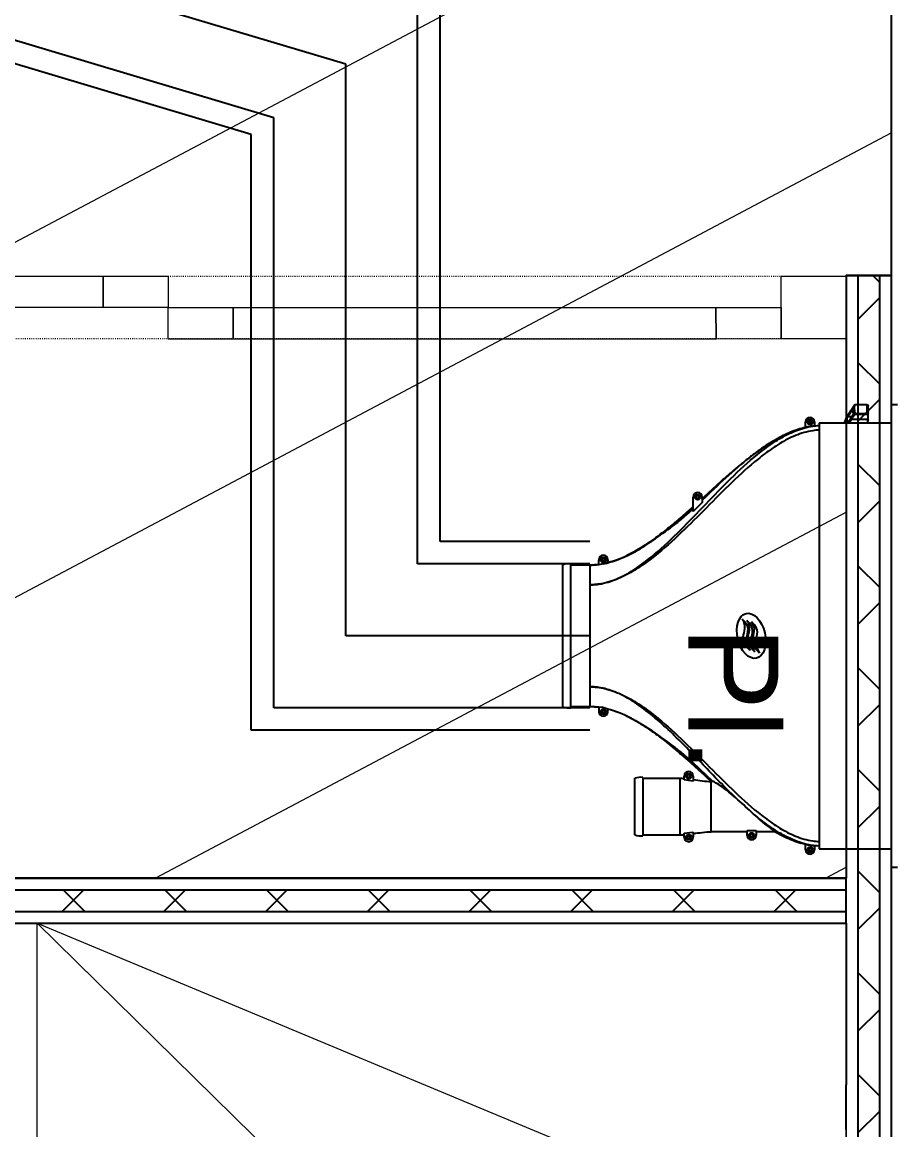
# Model space of a CAD drawing. Header units: millimetres. Extents: x 522027 to 600964, y -380282 to -298602.
# Drawn here: x 577992 to 578961, y -347529 to -346297 of the extents above; entities that cross this region are included whole.
import ezdxf

# ---------------------------------------------------------------- set-up
doc = ezdxf.new("R2010")
doc.units = ezdxf.units.MM
doc.linetypes.add('Style de ligne -5', pattern=[0.20828, 0.069425, -0.138855])
doc.layers.add('3-BAT C-Niveau -2', color=7, linetype='Continuous')
doc.layers.add('prlm-CHAUFF', color=4, linetype='Continuous')
doc.layers.add('faux plafond', color=9, linetype='Continuous', lineweight=15)
doc.layers.add('prlm-ELEC-CFO', color=1, linetype='Continuous', lineweight=25)
doc.styles.add('Arial', font='arial.ttf')

# ---------------------------------------------------------------- blocks, each defined once
blk = doc.blocks.new('Groupe-2-1')
at = {"color": 7, "linetype": 'Continuous', "lineweight": 13}
for p, q in [((16385.86, -46814), (16378.84, -46777.07)), ((16290.44, -46793.89), (16385.86, -46814)), ((16290.44, -46793.89), (16373.46, -46849.41))]:
    blk.add_line(p, q, dxfattribs=at)
at = {"color": 7, "linetype": 'Continuous', "lineweight": 13, "flags": 128}
blk.add_lwpolyline([(16290.44, -46793.89), (16378.86, -46777.14), (16414.22, -46963.82), (16325.79, -46980.57)], close=True, dxfattribs=at)
blk = doc.blocks.new('Groupe-3-1')
at = {"color": 7, "linetype": 'Style de ligne -5', "lineweight": 5, "flags": 128}
blk.add_lwpolyline([(16366.77, -46713.28), (16215.5, -46741.93), (16214.2, -46735.05), (16365.47, -46706.41)], close=True, dxfattribs=at)
at = {"color": 7, "linetype": 'Continuous', "lineweight": 18, "flags": 128}
for points in [[(16366.77, -46713.28), (16359.66, -46714.63), (16358.36, -46707.75), (16365.47, -46706.41)], [(16359.66, -46714.63), (16352.56, -46715.98), (16351.9, -46712.54), (16359.01, -46711.19)], [(16352.56, -46715.98), (16299.8, -46725.97), (16299.14, -46722.53), (16351.9, -46712.54)], [(16292.04, -46723.88), (16284.93, -46725.22), (16284.28, -46721.78), (16291.39, -46720.44)], [(16284.93, -46725.22), (16229.07, -46735.8), (16228.42, -46732.36), (16284.28, -46721.78)], [(16299.8, -46725.97), (16292.69, -46727.32), (16292.04, -46723.88), (16299.14, -46722.53)], [(16229.07, -46735.8), (16221.96, -46737.15), (16221.31, -46733.71), (16228.42, -46732.36)], [(16222.61, -46740.59), (16215.5, -46741.93), (16214.2, -46735.05), (16221.31, -46733.71)]]:
    blk.add_lwpolyline(points, close=True, dxfattribs=at)

msp = doc.modelspace()

# ---------------------------------------------------------------- hatches: boundary and pattern name
h = msp.add_hatch()
h.set_pattern_fill('02_ISOLANT', color=256, scale=10, angle=-90, style=0, pattern_type=2)
h.set_pattern_definition([(314.999993, (505019.33, 142779.7), (56.568549, 56.568536), []), (44.999993, (505019.33, 142779.7), (56.568536, -56.568549), [])])
h.paths.add_polyline_path([(578945.7, -346578.6), (578921.7, -346578.6), (578921.7, -350843.2), (578945.7, -350843.2)])
h = msp.add_hatch()
h.set_pattern_fill('02_ISOLANT', color=256, scale=10, style=0, pattern_type=2)
h.set_pattern_definition([(44.999993, (505019.33, 142779.7), (-56.568536, 56.568549), []), (134.999993, (505019.33, 142779.7), (56.568549, 56.568536), [])])
h.paths.add_polyline_path([(577356.2, -347262), (577332.2, -347286), (578908.7, -347286), (578908.7, -347262)])
at = {"layer": 'faux plafond'}
h = msp.add_hatch(dxfattribs=at)
h.set_pattern_fill('BA 13', color=256, scale=10, angle=-10.7236, style=0, pattern_type=2)
h.set_pattern_definition([(207.93621, (505019.33, 142779.7), (-142.2261, 319.79952), [])])
h.paths.add_polyline_path([(573027.3, -346438.3), (573038.9, -344930.1), (574454.6, -344930.2), (574454.7, -344230.2), (575154.7, -344230.1), (575154.7, -344889.8), (575204.7, -344889.8), (575204.7, -344230.1), (576717.7, -344230.7), (576717.7, -344282.2), (576767.7, -344282.2), (576767.7, -344229.2), (578086.7, -344228.7), (578086.7, -345629.2), (576767.7, -345629.1), (576767.7, -345232.2), (576717.7, -345232.2), (576717.7, -345679), (578958.7, -345679.2), (578958.7, -346578.6), (578908.7, -346578.6), (578908.7, -347249), (577369.2, -347248.6), (577369.2, -346578.8), (576359.2, -346579.1), (576359.2, -347187.2), (575202.7, -347187.2), (575203.7, -346435.5), (574762.3, -346435.8), (574750.6, -346438.3)])

# ---------------------------------------------------------------- linework, layer by layer
for p, q in [((578908.7, -346578.6), (578908.7, -347249)), ((578908.7, -346578.6), (578958.7, -346578.6)), ((578921.7, -346578.6), (578921.7, -350843.2)), ((578921.7, -346578.6), (578921.7, -350843.2)), ((578945.7, -346578.6), (578945.7, -350843.2)), ((578945.7, -346578.6), (578945.7, -350843.2)), ((578958.7, -346578.6), (578958.7, -350843.2)), ((578958.7, -346578.6), (578958.7, -350843.2)), ((577369.2, -347249), (578908.7, -347249)), ((577369.2, -347249), (578908.7, -347249)), ((578908.7, -347299), (578908.7, -347249)), ((577356.2, -347262), (578908.7, -347262)), ((577356.2, -347262), (578908.7, -347262)), ((577332.2, -347286), (578908.7, -347286)), ((577332.2, -347286), (578908.7, -347286)), ((577319.2, -347299), (578908.7, -347299)), ((578908.7, -347299), (578908.7, -347479)), ((578908.7, -347529), (578908.7, -347479)), ((578908.7, -347529), (578908.7, -347479.1))]:
    msp.add_line(p, q)
at = {"layer": '3-BAT C-Niveau -2', "ltscale": 50.8, "flags": 128}
msp.add_lwpolyline([(576717.7, -345679), (578958.7, -345679.2), (578958.7, -346578.6), (578908.7, -346578.6), (578908.7, -347249), (577369.2, -347248.6), (577369.2, -346578.8), (576359.2, -346579.1)], dxfattribs=at)
at = {"layer": 'prlm-CHAUFF'}
for p, q in [((578352.1, -346343.3), (574287.1, -345128.9)), ((578272.1, -346402.9), (574207.1, -345188.5)), ((578247.1, -346421.6), (574182.1, -345207.2)), ((578457.1, -346874.4), (578457.1, -346265.1)), ((578432.1, -346899.4), (578432.1, -346283.8)), ((578352.1, -346979.4), (578352.1, -346343.3)), ((578272.1, -347059.4), (578272.1, -346402.9)), ((578247.1, -347084.4), (578247.1, -346421.6)), ((578623.7, -346874.4), (578457.1, -346874.4)), ((578623.7, -346899.4), (578432.1, -346899.4)), ((578623.7, -346979.4), (578352.1, -346979.4)), ((578623.7, -347059.4), (578272.1, -347059.4)), ((578623.7, -347084.4), (578247.1, -347084.4))]:
    msp.add_line(p, q, dxfattribs=at)
at = {"layer": 'prlm-CHAUFF', "ltscale": 50}
for p, q in [((578914, -346729), (578914.1, -346728.8)), ((578914.1, -346728.8), (578916.3, -346725.4)), ((578914.1, -346728.8), (578914.4, -346729.2)), ((578916.1, -346726.6), (578914.4, -346729.2)), ((578932.2, -346722.3), (578918.5, -346722.3)), ((578932.2, -346732.2), (578932.2, -346722.3)), ((578932.2, -346722.3), (578932.7, -346722.7)), ((578932.7, -346722.7), (578932.7, -346722.7)), ((578932.7, -346722.7), (578932.7, -346733)), ((578933.6, -346723.8), (578932.7, -346722.9)), ((578933.6, -346724.3), (578932.7, -346723.4)), ((578933.6, -346724.9), (578932.7, -346724)), ((578933.6, -346725.8), (578932.7, -346724.9)), ((578933.6, -346726.8), (578932.7, -346725.9)), ((578933.6, -346728.1), (578932.7, -346727.2)), ((578933.6, -346729.5), (578932.7, -346728.6)), ((578932.8, -346728.8), (578933.6, -346728.1)), ((578933, -346727.4), (578933.6, -346726.8)), ((578933.1, -346726.3), (578933.6, -346725.8)), ((578933.2, -346725.3), (578933.6, -346724.9)), ((578933.6, -346726.5), (578933.2, -346726.1)), ((578933.6, -346728.8), (578933.2, -346728.5)), ((578933.2, -346729.2), (578933.6, -346728.8)), ((578933.3, -346724.6), (578933.6, -346724.3)), ((578933.4, -346724), (578933.6, -346723.8)), ((578933.4, -346726.6), (578933.6, -346726.5)), ((578958.7, -346721.9), (578966, -346721.9)), ((578958.7, -346721.9), (578958.7, -347236.9)), ((578867.1, -346740.9), (578868.2, -346740.9)), ((578867.1, -346741.9), (578867.1, -346740.9)), ((578868.2, -346739.8), (578869.2, -346739.8)), ((578868.2, -346740.9), (578868.2, -346739.8)), ((578869.2, -346739.8), (578869.2, -346740.9)), ((578869.2, -346740.9), (578870.2, -346740.9)), ((578870.2, -346740.9), (578870.2, -346741.9)), ((578910.1, -346735.8), (578909.7, -346736)), ((578915.1, -346735.8), (578910.1, -346735.8)), ((578910.1, -346735.8), (578910.2, -346735.8)), ((578910.4, -346735), (578914, -346729)), ((578910.8, -346735.3), (578910.4, -346735)), ((578914, -346737.5), (578910.6, -346742.4)), ((578914.3, -346729.3), (578910.8, -346735.3)), ((578910.8, -346735.3), (578915.4, -346735.3)), ((578914.5, -346738.7), (578912.1, -346742.4)), ((578914, -346729), (578914.3, -346729.3)), ((578914.1, -346737.4), (578914, -346737.5)), ((578916.3, -346734), (578914.1, -346737.4)), ((578914.4, -346729.2), (578914.3, -346729.3)), ((578916.2, -346729.3), (578914.3, -346729.3)), ((578914.4, -346729.2), (578916.2, -346729.2)), ((578918.3, -346733), (578914.5, -346738.7)), ((578932.7, -346738.7), (578914.5, -346738.7)), ((578918.3, -346733), (578918.5, -346732.2)), ((578932.7, -346733), (578918.3, -346733)), ((578918.5, -346732.2), (578932.2, -346732.2)), ((578932.2, -346732.2), (578932.7, -346733)), ((578932.7, -346730.4), (578933.6, -346729.5)), ((578933.6, -346731.2), (578932.7, -346730.3)), ((578932.7, -346732.1), (578933.6, -346731.2)), ((578933.6, -346733.1), (578932.7, -346732.2)), ((578932.7, -346733), (578932.7, -346738.7)), ((578932.7, -346733), (578932.7, -346733)), ((578932.7, -346734), (578933.6, -346733.1)), ((578933.6, -346735.7), (578932.7, -346734.8)), ((578932.7, -346736.6), (578933.6, -346735.7)), ((578933.6, -346738.1), (578932.7, -346737.2)), ((578932.7, -346739), (578933.6, -346738.1)), ((578932.7, -346742.4), (578932.7, -346738.7)), ((578933.6, -346740.5), (578932.7, -346739.6)), ((578932.7, -346741.4), (578933.6, -346740.5)), ((578933.6, -346734.5), (578932.8, -346733.8)), ((578932.9, -346732.4), (578933.6, -346731.7)), ((578933.6, -346737), (578932.9, -346736.4)), ((578933, -346735.1), (578933.6, -346734.5)), ((578933, -346737.5), (578933.6, -346737)), ((578933.6, -346731.7), (578933.3, -346731.4)), ((578863.7, -346747.5), (578863.7, -346741.4)), ((578868.2, -346741.9), (578867.1, -346741.9)), ((578868.2, -346742.9), (578868.2, -346741.9)), ((578869.2, -346742.9), (578868.2, -346742.9)), ((578870.2, -346741.9), (578869.2, -346741.9)), ((578869.2, -346741.9), (578869.2, -346742.9)), ((578873.7, -346741.4), (578873.7, -346745.8)), ((578874.5, -346745.7), (578873.7, -346745.8)), ((578878.7, -346742.4), (578958.7, -346742.4)), ((578878.7, -346742.4), (578878.7, -347216.4)), ((578933, -346742.4), (578932.7, -346742)), ((578738.7, -346841.1), (578738.7, -346825)), ((578742.1, -346824.5), (578743.2, -346824.5)), ((578742.1, -346825.5), (578742.1, -346824.5)), ((578743.2, -346825.5), (578742.1, -346825.5)), ((578743.2, -346823.4), (578744.2, -346823.4)), ((578743.2, -346824.5), (578743.2, -346823.4)), ((578743.2, -346826.5), (578743.2, -346825.5)), ((578744.2, -346826.5), (578743.2, -346826.5)), ((578744.2, -346823.4), (578744.2, -346824.5)), ((578744.2, -346824.5), (578745.2, -346824.5)), ((578745.2, -346825.5), (578744.2, -346825.5)), ((578744.2, -346825.5), (578744.2, -346826.5)), ((578745.2, -346824.5), (578745.2, -346825.5)), ((578748.7, -346825), (578748.7, -346831.1)), ((578748.7, -346831.1), (578738.7, -346841.1)), ((578668.5, -346888.2), (578668.5, -346888.5)), ((578673.9, -346885.3), (578673.9, -346885.6)), ((578593.7, -347058.4), (578593.7, -346900.4)), ((578602.7, -347059.4), (578602.7, -346899.4)), ((578602.7, -346900.4), (578623.7, -346900.4)), ((578623.7, -346900.4), (578602.7, -346900.4)), ((578623.7, -346900.4), (578623.7, -346922.6)), ((578633.7, -346900.3), (578633.7, -346894.8)), ((578636.9, -346899.8), (578633.7, -346900.3)), ((578643.7, -346897.8), (578636.9, -346899.8)), ((578637.1, -346895.3), (578637.1, -346894.3)), ((578637.1, -346894.3), (578638.2, -346894.3)), ((578638.2, -346895.3), (578637.1, -346895.3)), ((578638.2, -346893.2), (578639.2, -346893.2)), ((578638.2, -346894.3), (578638.2, -346893.2)), ((578638.2, -346896.3), (578638.2, -346895.3)), ((578639.2, -346896.3), (578638.2, -346896.3)), ((578639.2, -346893.2), (578639.2, -346894.3)), ((578639.2, -346894.3), (578640.2, -346894.3)), ((578639.2, -346895.3), (578639.2, -346896.3)), ((578640.2, -346895.3), (578639.2, -346895.3)), ((578640.2, -346894.3), (578640.2, -346895.3)), ((578643.7, -346894.8), (578643.7, -346897.8)), ((578623.7, -346922.6), (578623.7, -347036.1)), ((578623.7, -347036.1), (578623.7, -347058.4)), ((578602.7, -347058.4), (578623.7, -347058.4)), ((578623.7, -347058.4), (578602.7, -347058.4)), ((578633.7, -347058.4), (578636.9, -347058.9)), ((578633.7, -347058.4), (578633.7, -347063.9)), ((578643.7, -347060.9), (578636.9, -347058.9)), ((578643.7, -347063.9), (578643.7, -347060.9)), ((578637.1, -347064.4), (578637.1, -347063.4)), ((578637.1, -347063.4), (578638.2, -347063.4)), ((578638.2, -347064.4), (578637.1, -347064.4)), ((578638.2, -347062.4), (578639.2, -347062.4)), ((578638.2, -347063.4), (578638.2, -347062.4)), ((578638.2, -347065.5), (578638.2, -347064.4)), ((578639.2, -347065.5), (578638.2, -347065.5)), ((578639.2, -347062.4), (578639.2, -347063.4)), ((578639.2, -347063.4), (578640.2, -347063.4)), ((578639.2, -347064.4), (578639.2, -347065.5)), ((578640.2, -347064.4), (578639.2, -347064.4)), ((578640.2, -347063.4), (578640.2, -347064.4)), ((578673.9, -347073.4), (578673.9, -347073.4)), ((578760.3, -347141.4), (578738.7, -347120.7)), ((578738.7, -347120.7), (578760.3, -347141.4)), ((578728.7, -347139.7), (578728.7, -347135.4)), ((578732.1, -347134.9), (578733.2, -347134.9)), ((578732.1, -347135.9), (578732.1, -347134.9)), ((578733.2, -347133.8), (578734.2, -347133.8)), ((578733.2, -347134.9), (578733.2, -347133.8)), ((578734.2, -347133.8), (578734.2, -347134.9)), ((578734.2, -347134.9), (578735.2, -347134.9)), ((578735.2, -347134.9), (578735.2, -347135.9)), ((578738.7, -347135.4), (578738.7, -347140.9)), ((578673.7, -347200.9), (578673.7, -347137.9)), ((578682.7, -347136.9), (578682.7, -347201.9)), ((578682.7, -347137.9), (578723.7, -347137.9)), ((578682.7, -347137.9), (578723.7, -347137.9)), ((578723.7, -347137.9), (578723.7, -347200.9)), ((578738.1, -347140.9), (578728.7, -347139.7)), ((578733.2, -347135.9), (578732.1, -347135.9)), ((578733.2, -347136.9), (578733.2, -347135.9)), ((578734.2, -347136.9), (578733.2, -347136.9)), ((578735.2, -347135.9), (578734.2, -347135.9)), ((578734.2, -347135.9), (578734.2, -347136.9)), ((578738.7, -347140.9), (578738.1, -347140.9)), ((578760.3, -347141.4), (578758.7, -347141.4)), ((578758.7, -347197.4), (578758.7, -347141.4)), ((578760.3, -347141.4), (578758.7, -347141.4)), ((578798.7, -347195.9), (578808.7, -347195.9)), ((578798.7, -347201.4), (578798.7, -347195.9)), ((578808.7, -347195.9), (578808.7, -347201.4)), ((578682.7, -347200.9), (578723.7, -347200.9)), ((578682.7, -347200.9), (578723.7, -347200.9)), ((578728.7, -347199), (578738.1, -347197.9)), ((578728.7, -347203.4), (578728.7, -347199)), ((578732.1, -347203.9), (578732.1, -347202.9)), ((578732.1, -347202.9), (578733.2, -347202.9)), ((578733.2, -347203.9), (578732.1, -347203.9)), ((578733.2, -347201.8), (578734.2, -347201.8)), ((578733.2, -347202.9), (578733.2, -347201.8)), ((578733.2, -347204.9), (578733.2, -347203.9)), ((578734.2, -347204.9), (578733.2, -347204.9)), ((578734.2, -347201.8), (578734.2, -347202.9)), ((578734.2, -347202.9), (578735.2, -347202.9)), ((578734.2, -347203.9), (578734.2, -347204.9)), ((578735.2, -347203.9), (578734.2, -347203.9)), ((578735.2, -347202.9), (578735.2, -347203.9)), ((578738.1, -347197.9), (578738.7, -347197.9)), ((578738.7, -347197.9), (578738.7, -347203.4)), ((578798.7, -347197.4), (578758.7, -347197.4)), ((578798.7, -347197.4), (578758.7, -347197.4)), ((578802.1, -347201.9), (578802.1, -347200.9)), ((578802.1, -347200.9), (578803.2, -347200.9)), ((578803.2, -347201.9), (578802.1, -347201.9)), ((578803.2, -347199.8), (578804.2, -347199.8)), ((578803.2, -347200.9), (578803.2, -347199.8)), ((578803.2, -347202.9), (578803.2, -347201.9)), ((578804.2, -347202.9), (578803.2, -347202.9)), ((578804.2, -347199.8), (578804.2, -347200.9)), ((578804.2, -347200.9), (578805.2, -347200.9)), ((578805.2, -347201.9), (578804.2, -347201.9)), ((578804.2, -347201.9), (578804.2, -347202.9)), ((578805.2, -347200.9), (578805.2, -347201.9)), ((578829.9, -347197.4), (578808.7, -347197.4)), ((578829.9, -347197.4), (578808.7, -347197.4)), ((578863.7, -347217.4), (578863.7, -347211.2)), ((578867.1, -347216.9), (578868.2, -347216.9)), ((578867.1, -347217.9), (578867.1, -347216.9)), ((578868.2, -347217.9), (578867.1, -347217.9)), ((578868.2, -347215.8), (578869.2, -347215.8)), ((578868.2, -347216.9), (578868.2, -347215.8)), ((578868.2, -347218.9), (578868.2, -347217.9)), ((578869.2, -347218.9), (578868.2, -347218.9)), ((578869.2, -347215.8), (578869.2, -347216.9)), ((578869.2, -347216.9), (578870.2, -347216.9)), ((578870.2, -347217.9), (578869.2, -347217.9)), ((578869.2, -347217.9), (578869.2, -347218.9)), ((578870.2, -347216.9), (578870.2, -347217.9)), ((578874.5, -347213), (578873.7, -347212.9)), ((578873.7, -347212.9), (578873.7, -347217.4)), ((578878.7, -347216.4), (578958.7, -347216.4)), ((578958.7, -347236.9), (578966, -347236.9))]:
    msp.add_line(p, q, dxfattribs=at)
for centre, radius in [((578868.7, -346741.4), 3), ((578868.7, -346741.4), 2.5), ((578743.7, -346825), 3), ((578743.7, -346825), 2.5), ((578638.7, -346894.8), 3), ((578638.7, -346894.8), 2.5), ((578638.7, -347063.9), 3), ((578638.7, -347063.9), 2.5), ((578733.7, -347135.4), 3), ((578733.7, -347135.4), 2.5), ((578733.7, -347203.4), 3), ((578733.7, -347203.4), 2.5), ((578803.7, -347201.4), 3), ((578803.7, -347201.4), 2.5), ((578868.7, -347217.4), 3), ((578868.7, -347217.4), 2.5)]:
    msp.add_circle(centre, radius, dxfattribs=at)
for centre, radius, start, end in [((578909.5, -346720.5), 8.36, 324.1326, 329.2425), ((579019, -346796.5), 125, 143.7494, 145.0637), ((578868.7, -346741.4), 5, 360, 180), ((579031, -346802.9), 138.5, 151.9182, 154.0515), ((579027.5, -346801.7), 134.3, 152.115, 153.7631), ((579019, -346796.5), 125, 151.3177, 151.5903), ((578904.1, -346731.8), 7.03, 323.033, 332.9325), ((578907.6, -346732.1), 4.48, 304.6713, 315.4982), ((578743.7, -346825), 5, 360, 180), ((578657.7, -346754.2), 116.6, 309.5755, 314.0299), ((578655.4, -346751.7), 119.9, 309.6381, 313.9674), ((578478.1, -346548), 390, 300.1399, 310.6113), ((578478.1, -346548), 390, 302.5506, 310.6113), ((578608.9, -346768.3), 134.3, 282.9954, 306.0823), ((578615.4, -346787.8), 113.5, 284.4106, 297.8626), ((578577, -346710.2), 200.1, 297.2018, 298.9518), ((578600.3, -346919.2), 20, 83.2559, 109.4245), ((578600.3, -346919.2), 20, 83.2559, 109.4245), ((578623.6, -346822.7), 77.7, 270.0577, 277.4544), ((578623.6, -346822.1), 78.2, 270.0736, 277.4237), ((578623.8, -346828.2), 72.5, 269.9215, 277.8382), ((578638.7, -346894.8), 5, 360, 180), ((578600.3, -347039.5), 20, 250.5755, 276.7441), ((578600.3, -347039.5), 20, 250.5755, 276.7441), ((578623.6, -347136), 77.7, 82.5456, 89.9423), ((578623.6, -347136.6), 78.2, 82.5763, 89.9264), ((578623.8, -347130), 71.7, 83.9053, 90.1157), ((578623.8, -347130), 71.7, 82.0923, 83.5448), ((578614, -347174.5), 117.4, 62.3321, 75.441), ((578615.4, -347170.9), 113.5, 62.1374, 75.6929), ((578638.7, -347063.9), 5, 180, 360), ((578577, -347248.5), 200.1, 61.0483, 62.7983), ((578577, -347248.5), 200.1, 61.0482, 62.7982), ((578478.1, -347410.7), 390, 49.3887, 59.86), ((578478.1, -347410.7), 390, 49.3887, 59.8601), ((578657.7, -347204.5), 116.6, 45.9701, 50.4245), ((578655.4, -347207), 119.9, 46.0326, 50.3619), ((578733.7, -347135.4), 5, 360, 180), ((578680.3, -347156.7), 20, 83.2559, 109.4245), ((578680.3, -347156.7), 20, 83.2559, 109.4245), ((578558.2, -347426.8), 351, 45.7111, 49.5265), ((578966.4, -347004.2), 236.5, 226.4099, 234.7501), ((578680.3, -347182), 20, 250.5755, 276.7441), ((578680.3, -347182), 20, 250.5755, 276.7441), ((578733.7, -347203.4), 5, 180, 360), ((578803.7, -347201.4), 5, 180, 360), ((578892.3, -347093.5), 121.2, 253.7263, 256.3852), ((578868.7, -347217.4), 5, 180, 360)]:
    msp.add_arc(centre, radius, start, end, dxfattribs=at)
msp.add_ellipse((578803.2, -346979.4), major_axis=(-5.7, 24.9), ratio=0.600775, dxfattribs=at)
for points, knots in [([(578916.6, -346724.9), (578916.6, -346724.9), (578916.5, -346725), (578916.5, -346725.1), (578916.4, -346725.2), (578916.4, -346725.4), (578916.3, -346725.5), (578916.3, -346725.6), (578916.2, -346725.8), (578916.2, -346726), (578916.2, -346726.1), (578916.1, -346726.3), (578916.1, -346726.5), (578916.1, -346726.7), (578916.1, -346726.9), (578916.1, -346727.1), (578916.1, -346727.4), (578916.1, -346727.7), (578916.1, -346728.1), (578916.1, -346728.6), (578916.1, -346729.1), (578916.2, -346729.6), (578916.2, -346730.2), (578916.3, -346730.8), (578916.4, -346731.5), (578916.5, -346732.2), (578916.6, -346732.6), (578916.7, -346732.9)], [0.0304712, 0.0304712, 0.0304712, 0.0304712, 0.0599457, 0.0897682, 0.1195016, 0.1491541, 0.1787343, 0.2082505, 0.2377114, 0.2671256, 0.2965018, 0.3258487, 0.355175, 0.3844897, 0.4138015, 0.4431194, 0.4724522, 0.5018089, 0.5568669, 0.611863, 0.6668562, 0.7219052, 0.7770682, 0.8324028, 0.8879658, 0.9438132, 1, 1, 1, 1]), ([(578918.5, -346722.3), (578918.3, -346722.5), (578918, -346722.8), (578917.8, -346723.9), (578917.7, -346724.6), (578917.7, -346725.8), (578917.7, -346726.3), (578917.8, -346727.3), (578917.8, -346727.8), (578918, -346729.5), (578918.3, -346730.8), (578918.5, -346732.2)], [0, 0, 0, 0, 0.25, 0.25, 0.5, 0.5, 0.625, 0.625, 0.75, 0.75, 1, 1, 1, 1]), ([(578909.1, -346737), (578909.1, -346737), (578909.1, -346737.1), (578909, -346737.2), (578909, -346737.3), (578908.9, -346737.5), (578908.9, -346737.6), (578908.9, -346737.7), (578908.8, -346737.9), (578908.8, -346738.1), (578908.8, -346738.2), (578908.8, -346738.4), (578908.8, -346738.6), (578908.8, -346738.8), (578908.8, -346739.2), (578908.8, -346739.6), (578908.9, -346740), (578908.9, -346740.5), (578909, -346741), (578909.1, -346741.5), (578909.2, -346742), (578909.2, -346742.2), (578909.2, -346742.3)], [0.1059402, 0.1059402, 0.1059402, 0.1059402, 0.1359504, 0.1694868, 0.202886, 0.2361704, 0.2693627, 0.3024859, 0.3355633, 0.3686184, 0.401675, 0.434757, 0.4678887, 0.5010941, 0.5629781, 0.6246926, 0.6863942, 0.7482374, 0.8103737, 0.8729511, 0.9361135, 0.9654522, 0.9654522, 0.9654522, 0.9654522]), ([(578909.6, -346742.3), (578909.6, -346742.3), (578909.6, -346742.2), (578909.5, -346741.9), (578909.5, -346741.6), (578909.4, -346741.3), (578909.3, -346741), (578909.3, -346740.7), (578909.3, -346740.4), (578909.2, -346740.2), (578909.2, -346739.9), (578909.1, -346739.7), (578909.1, -346739.4), (578909.1, -346739.2), (578909.1, -346738.9), (578909.1, -346738.7), (578909.1, -346738.5), (578909.1, -346738.2), (578909.1, -346737.9), (578909.1, -346737.6), (578909.1, -346737.3), (578909.2, -346737), (578909.3, -346736.8), (578909.4, -346736.5), (578909.5, -346736.3), (578909.6, -346736.2), (578909.7, -346736.1), (578909.7, -346736)], [0.053874, 0.053874, 0.053874, 0.053874, 0.0607104, 0.0907643, 0.1206402, 0.1503557, 0.1799287, 0.2093776, 0.238721, 0.2679778, 0.2971672, 0.3263086, 0.3554219, 0.3845269, 0.4136437, 0.4427926, 0.4719939, 0.5012681, 0.5562327, 0.6110034, 0.6657154, 0.7205017, 0.7754929, 0.8308166, 0.8865967, 0.9429527, 1, 1, 1, 1]), ([(578910.1, -346735.8), (578910.1, -346735.8), (578910.1, -346735.9), (578910, -346736), (578909.9, -346736), (578909.9, -346736.1), (578909.8, -346736.2), (578909.7, -346736.4), (578909.7, -346736.5), (578909.6, -346736.6), (578909.6, -346736.7), (578909.6, -346736.9), (578909.5, -346737), (578909.5, -346737.2), (578909.5, -346737.3), (578909.5, -346737.5), (578909.5, -346737.7), (578909.5, -346737.9), (578909.5, -346738.1), (578909.5, -346738.5), (578909.5, -346738.9), (578909.5, -346739.4), (578909.6, -346739.8), (578909.7, -346740.3), (578909.8, -346740.9), (578909.9, -346741.5), (578910, -346741.9), (578910, -346742.2), (578910.1, -346742.3)], [0, 0, 0, 0, 0.0300773, 0.0600539, 0.0899314, 0.1197114, 0.1493956, 0.1789856, 0.2084831, 0.2378898, 0.2672073, 0.2964374, 0.3255817, 0.3546421, 0.3836203, 0.4125181, 0.4413372, 0.4700795, 0.4987468, 0.5532579, 0.6080368, 0.6630958, 0.7184471, 0.7741027, 0.8300742, 0.8863734, 0.9430116, 0.9677174, 0.9677174, 0.9677174, 0.9677174]), ([(578916.7, -346732.9), (578916.7, -346732.9), (578916.7, -346732.9), (578916.7, -346733), (578916.7, -346733), (578916.7, -346733.1), (578916.6, -346733.2), (578916.6, -346733.2), (578916.6, -346733.3), (578916.6, -346733.4), (578916.5, -346733.6), (578916.4, -346733.8), (578916.3, -346733.9), (578916.3, -346734)], [0, 0, 0, 0, 0.061789, 0.122374, 0.182441, 0.242697, 0.303842, 0.366548, 0.43144, 0.49908, 0.668346, 0.832646, 1, 1, 1, 1]), ([(578623.7, -346922.6), (578625.4, -346922.6), (578627.1, -346922.6), (578630.5, -346922.3), (578632.2, -346922.1), (578637.3, -346921.3), (578640.7, -346920.5), (578647.2, -346918.6), (578650.5, -346917.4), (578656.8, -346914.7), (578659.9, -346913.2), (578668.8, -346908.4), (578674.5, -346904.8), (578685.3, -346897), (578690.5, -346892.9), (578705.7, -346880.1), (578715.3, -346870.9), (578734.1, -346852.1), (578743.3, -346842.5), (578761.8, -346823.3), (578771, -346813.7), (578790, -346795), (578799.7, -346786), (578815.1, -346773.5), (578820.4, -346769.5), (578828.7, -346763.8), (578831.5, -346762), (578837.2, -346758.6), (578840.2, -346757), (578849.2, -346752.5), (578855.3, -346750), (578864.9, -346747.3), (578868.2, -346746.6), (578873.9, -346745.8), (578876.3, -346745.5), (578878.7, -346745.4)], [0, 0, 0, 0, 0.015625, 0.015625, 0.03125, 0.03125, 0.0625, 0.0625, 0.09375, 0.09375, 0.125, 0.125, 0.1875, 0.1875, 0.25, 0.25, 0.375, 0.375, 0.5, 0.5, 0.625, 0.625, 0.75, 0.75, 0.8125, 0.8125, 0.84375, 0.84375, 0.875, 0.875, 0.9375, 0.9375, 0.96875, 0.96875, 0.9908046, 0.9908046, 0.9908046, 0.9908046]), ([(578878.7, -346750.4), (578876.3, -346750.5), (578873.9, -346750.8), (578868.3, -346751.6), (578865.1, -346752.4), (578855.6, -346755.1), (578849.5, -346757.6), (578840.6, -346762.2), (578837.7, -346763.8), (578832.1, -346767.3), (578829.3, -346769.1), (578821.2, -346774.6), (578815.9, -346778.6), (578800.6, -346791), (578790.9, -346799.9), (578771.9, -346818.1), (578762.7, -346827.5), (578744.1, -346846.2), (578734.8, -346855.5), (578715.7, -346873.7), (578706, -346882.5), (578690.6, -346894.7), (578685.3, -346898.6), (578674.3, -346905.9), (578668.7, -346909.3), (578659.6, -346913.9), (578656.5, -346915.3), (578650.2, -346917.8), (578647, -346918.9), (578640.5, -346920.7), (578637.2, -346921.4), (578632.1, -346922.1), (578630.4, -346922.3), (578627.1, -346922.6), (578625.4, -346922.6), (578623.7, -346922.6)], [0.0092808, 0.0092808, 0.0092808, 0.0092808, 0.03125, 0.03125, 0.0625, 0.0625, 0.125, 0.125, 0.15625, 0.15625, 0.1875, 0.1875, 0.25, 0.25, 0.375, 0.375, 0.5, 0.5, 0.625, 0.625, 0.75, 0.75, 0.8125, 0.8125, 0.875, 0.875, 0.90625, 0.90625, 0.9375, 0.9375, 0.96875, 0.96875, 0.984375, 0.984375, 1, 1, 1, 1]), ([(578863.7, -346747.5), (578860.8, -346748.1), (578857.9, -346748.9), (578852.3, -346750.8), (578849.5, -346751.8), (578841.2, -346755.3), (578836, -346757.9), (578825.7, -346763.7), (578820.7, -346766.9), (578811, -346773.7), (578806.2, -346777.2), (578792.2, -346788.2), (578783.3, -346796), (578765.8, -346812), (578757.2, -346820.2), (578748.7, -346828.4)], [0, 0, 0, 0, 0.0625, 0.0625, 0.125, 0.125, 0.25, 0.25, 0.375, 0.375, 0.5, 0.5, 0.75, 0.75, 1, 1, 1, 1]), ([(578823.2, -346765.4), (578821.6, -346766.4), (578816.7, -346769.6), (578808.5, -346775.3), (578798.8, -346782.7), (578789.1, -346790.6), (578778.3, -346799.8), (578766.5, -346810.3), (578756.3, -346819.6), (578750.3, -346825), (578748.7, -346826.5)], [0.1694223, 0.1694223, 0.1694223, 0.1694223, 0.1906001, 0.2339285, 0.2787061, 0.3247019, 0.3716424, 0.4351709, 0.4991397, 0.523565, 0.523565, 0.523565, 0.523565]), ([(578738.7, -346835.5), (578735.1, -346838.8), (578727.3, -346845.7), (578715.1, -346856.1), (578703.3, -346865.6), (578692.5, -346873.6), (578682.8, -346880.1), (578673.4, -346885.6), (578667.2, -346888.9), (578664.3, -346890.2)], [0.5730592, 0.5730592, 0.5730592, 0.5730592, 0.626259, 0.6884084, 0.7489718, 0.7930827, 0.8358988, 0.8773199, 0.9123747, 0.9123747, 0.9123747, 0.9123747]), ([(578802, -346995.6), (578794.8, -346988.4), (578793.8, -346984.6), (578794.2, -346980.7), (578794.9, -346974.6), (578798.9, -346968.2), (578793.2, -346960.8)], [0, 0, 0, 0, 0.389075, 0.389075, 0.389075, 1, 1, 1, 1]), ([(578812.4, -346998.7), (578805.2, -346991.5), (578804.3, -346987.7), (578804.7, -346983.9), (578805.3, -346977.7), (578809.4, -346971.3), (578803.6, -346963.9)], [0, 0, 0, 0, 0.389075, 0.389075, 0.389075, 1, 1, 1, 1]), ([(578623.7, -347036.1), (578625.4, -347036.1), (578627.1, -347036.1), (578630.5, -347036.4), (578632.2, -347036.6), (578637.2, -347037.3), (578640.5, -347038), (578647.1, -347039.9), (578650.3, -347041), (578656.6, -347043.5), (578659.7, -347044.9), (578668.7, -347049.4), (578674.4, -347052.8), (578685.3, -347060.1), (578690.6, -347064), (578706, -347076.3), (578715.7, -347085.1), (578734.8, -347103.2), (578744.1, -347112.5), (578762.7, -347131.2), (578772, -347140.6), (578790.9, -347158.8), (578800.6, -347167.7), (578815.9, -347180.1), (578821.2, -347184.1), (578829.3, -347189.7), (578832.1, -347191.5), (578837.7, -347194.9), (578840.6, -347196.5), (578849.5, -347201.1), (578855.6, -347203.6), (578865.1, -347206.4), (578868.3, -347207.1), (578873.9, -347207.9), (578876.3, -347208.2), (578878.7, -347208.3)], [0, 0, 0, 0, 0.015625, 0.015625, 0.03125, 0.03125, 0.0625, 0.0625, 0.09375, 0.09375, 0.125, 0.125, 0.1875, 0.1875, 0.25, 0.25, 0.375, 0.375, 0.5, 0.5, 0.625, 0.625, 0.75, 0.75, 0.8125, 0.8125, 0.84375, 0.84375, 0.875, 0.875, 0.9375, 0.9375, 0.96875, 0.96875, 0.9907189, 0.9907189, 0.9907189, 0.9907189]), ([(578786.1, -347159.8), (578773.6, -347147.8), (578761.6, -347135.3), (578737.7, -347110.3), (578725.7, -347097.9), (578707, -347080), (578700.6, -347074.3), (578687.4, -347063.2), (578680.5, -347058), (578669.6, -347050.9), (578665.8, -347048.7), (578658, -347044.6), (578653.9, -347042.7), (578645.6, -347039.6), (578641.3, -347038.3), (578634.8, -347037), (578632.6, -347036.6), (578629.2, -347036.3), (578628.1, -347036.2), (578625.9, -347036.1), (578624.8, -347036.1), (578623.7, -347036.1)], [0, 0, 0, 0, 0.25, 0.25, 0.5, 0.5, 0.625, 0.625, 0.75, 0.75, 0.8125, 0.8125, 0.875, 0.875, 0.9375, 0.9375, 0.96875, 0.96875, 0.984375, 0.984375, 1, 1, 1, 1]), ([(578664.1, -347068.4), (578667.5, -347070), (578674.6, -347073.7), (578685.1, -347080.1), (578696, -347087.7), (578706.8, -347095.9), (578717.6, -347104.7), (578730.5, -347115.9), (578744.1, -347128), (578754.4, -347137.4), (578758.7, -347141.4)], [0.1568082, 0.1568082, 0.1568082, 0.1568082, 0.2305418, 0.3149874, 0.4025619, 0.4929385, 0.5856877, 0.6803551, 0.8317746, 0.9509578, 0.9509578, 0.9509578, 0.9509578]), ([(578786.1, -347159.8), (578783.4, -347157.5), (578780.8, -347155.2), (578775.7, -347151.1), (578773.2, -347149.2), (578768.4, -347145.7), (578766.2, -347144.3), (578763.3, -347142.6), (578762.5, -347142.2), (578761.1, -347141.5), (578760.6, -347141.4), (578760.3, -347141.4)], [0, 0, 0, 0, 0.25, 0.25, 0.5, 0.5, 0.75, 0.75, 0.875, 0.875, 1, 1, 1, 1]), ([(578878.7, -347213.3), (578875.9, -347213.2), (578873.1, -347212.9), (578866.8, -347211.9), (578863.2, -347211), (578852.6, -347207.8), (578845.8, -347204.8), (578832.7, -347197.6), (578826.5, -347193.6), (578814.6, -347184.9), (578808.9, -347180.3), (578803.3, -347175.5)], [0.0331631, 0.0331631, 0.0331631, 0.0331631, 0.125, 0.125, 0.25, 0.25, 0.5, 0.5, 0.75, 0.75, 1, 1, 1, 1]), ([(578863.7, -347211.3), (578860.7, -347210.6), (578857.8, -347209.8), (578853.4, -347208.3), (578852, -347207.8), (578849.1, -347206.7), (578847.6, -347206.1), (578843.4, -347204.4), (578840.6, -347203.1), (578835.2, -347200.3), (578832.5, -347198.9), (578829.9, -347197.4)], [0, 0, 0, 0, 0.25, 0.25, 0.375, 0.375, 0.5, 0.5, 0.75, 0.75, 1, 1, 1, 1]), ([(578829.9, -347197.4), (578832.7, -347199), (578835.5, -347200.5), (578841.3, -347203.4), (578844.2, -347204.7), (578850.2, -347207.2), (578853.2, -347208.3), (578857, -347209.5), (578857.7, -347209.7), (578858.4, -347209.9)], [0, 0, 0, 0, 0.25, 0.25, 0.5, 0.5, 0.75, 0.75, 0.8062429, 0.8062429, 0.8062429, 0.8062429])]:
    msp.add_open_spline(points, degree=3, knots=knots, dxfattribs=at)
for points in [[(578873.7, -346745.8), (578870.3, -346746.1), (578867, -346746.7), (578863.7, -346747.5)], [(578793.2, -346960.8), (578802.5, -346969.1), (578798.5, -346975.5), (578797.8, -346981.7)], [(578799.3, -346982.3), (578800, -346976.2), (578804, -346969.7), (578798.3, -346962.4)], [(578798.3, -346962.4), (578807.6, -346970.6), (578803.6, -346977.1), (578802.9, -346983.3)], [(578803.6, -346963.9), (578813, -346972.2), (578808.9, -346978.7), (578808.2, -346984.8)], [(578797.8, -346981.7), (578797.4, -346985.6), (578798.4, -346989.4), (578802, -346995.6)], [(578807.1, -346997.2), (578799.9, -346989.9), (578798.9, -346986.2), (578799.3, -346982.3)], [(578802.9, -346983.3), (578802.5, -346987.2), (578803.5, -346991), (578807.1, -346997.2)], [(578808.2, -346984.8), (578807.8, -346988.7), (578808.8, -346992.5), (578812.4, -346998.7)], [(578723.7, -347137.9), (578725.3, -347137.9), (578727, -347137.9), (578728.7, -347138.1)], [(578723.7, -347137.9), (578725.3, -347137.9), (578727, -347137.9), (578728.7, -347138.1)], [(578738.7, -347139.2), (578745.3, -347140.2), (578752, -347141.4), (578758.7, -347141.4)], [(578738.7, -347139.2), (578745.3, -347140.2), (578752, -347141.4), (578758.7, -347141.4)], [(578723.7, -347200.9), (578725.3, -347200.9), (578727, -347200.8), (578728.7, -347200.7)], [(578723.7, -347200.9), (578725.3, -347200.9), (578727, -347200.8), (578728.7, -347200.7)], [(578738.7, -347199.5), (578745.3, -347198.5), (578752, -347197.4), (578758.7, -347197.4)], [(578738.7, -347199.5), (578745.3, -347198.5), (578752, -347197.4), (578758.7, -347197.4)], [(578863.7, -347211.2), (578867, -347212), (578870.3, -347212.6), (578873.7, -347212.9)]]:
    msp.add_open_spline(points, degree=3, dxfattribs=at)
at = {"layer": 'prlm-ELEC-CFO'}
msp.add_spline([(579042.3, -346630.3), (579045.8, -346193.8), (578445, -346128.4)], degree=3, dxfattribs=at)

# ---------------------------------------------------------------- block references
at = {"xscale": 10, "yscale": 10, "zscale": 10, "rotation": 349.2763985886067}
for name in ['Groupe-3-1', 'Groupe-2-1']:
    msp.add_blockref(name, (505019.3, 142779.7), dxfattribs=at)

# ---------------------------------------------------------------- texts
at = {"insert": (578833.4, -346968.7), "char_height": 100, "attachment_point": 1, "rotation": 270, "line_spacing_factor": 0.834288, "style": 'Arial'}
msp.add_mtext('Pl.', dxfattribs=at)

doc.saveas('drawing.dxf')
